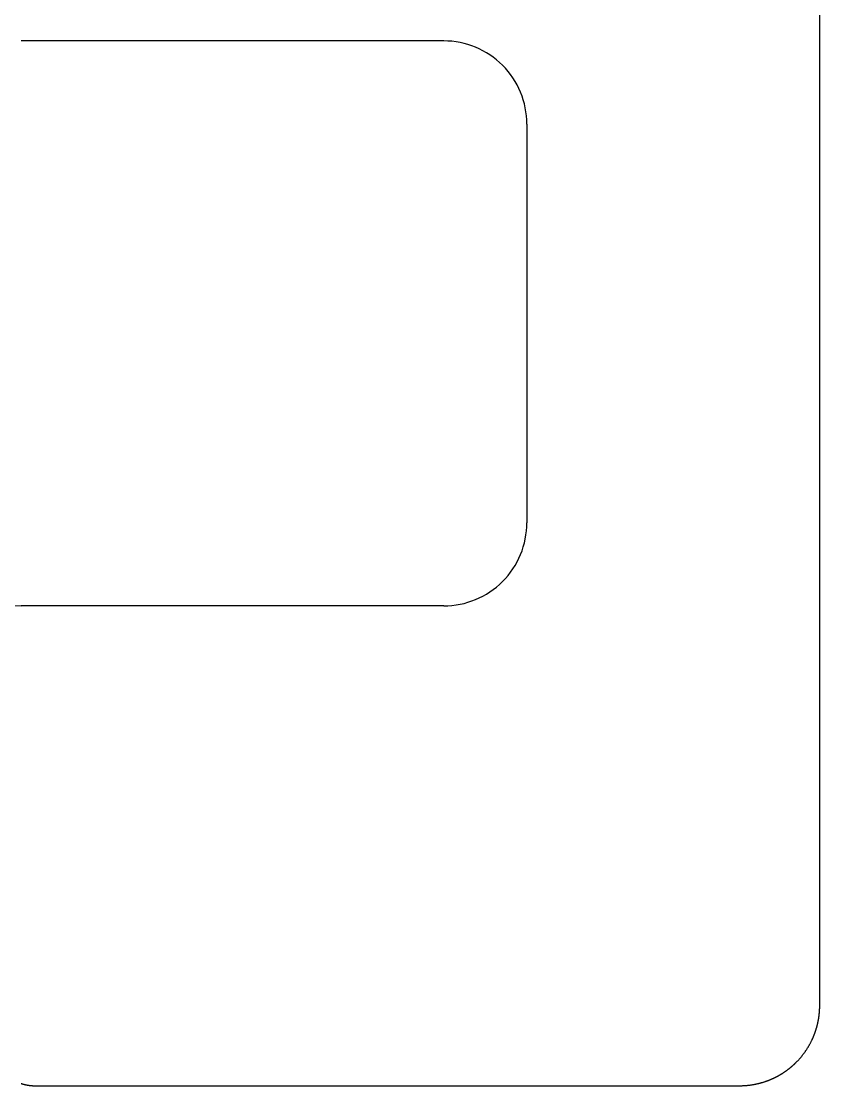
# Model space of a CAD drawing. Header units: millimetres. Extents: x -10 to 277, y -95 to 18.
# Drawn here: x 256.66 to 276.6, y -95.23 to -68.66 of the extents above; entities that cross this region are included whole.
import ezdxf

# ---------------------------------------------------------------- set-up
doc = ezdxf.new("R2010")
doc.units = ezdxf.units.MM
doc.header["$MEASUREMENT"] = 0
doc.layers.add('Edge.Cuts', color=53, linetype='CONTINUOUS')

msp = doc.modelspace()

# ---------------------------------------------------------------- linework, layer by layer
at = {"layer": 'Edge.Cuts', "linetype": 'Continuous'}
for p, q in [((276.6, -93.226), (276.6, 16.026)), ((267.2125, -69.15), (256.6625, -69.15)), ((269.2875, -71.225), (269.2875, -81.175)), ((267.2125, -83.25), (256.6625, -83.25)), ((276.599887, -93.247299), (276.599944, -93.240969)), ((276.599944, -93.240969), (276.599981, -93.23464)), ((276.599981, -93.23464), (276.599999, -93.228308)), ((276.599999, -93.228308), (276.6, -93.226)), ((276.579452, -93.512), (276.580347, -93.505739)), ((276.580347, -93.505739), (276.581221, -93.499477)), ((276.581221, -93.499477), (276.582076, -93.49321)), ((276.582076, -93.49321), (276.582911, -93.486942)), ((276.582911, -93.486942), (276.583726, -93.48067)), ((276.583726, -93.48067), (276.584522, -93.474397)), ((276.584522, -93.474397), (276.585297, -93.46812)), ((276.585297, -93.46812), (276.586053, -93.461841)), ((276.586053, -93.461841), (276.586788, -93.455559)), ((276.586788, -93.455559), (276.587504, -93.449276)), ((276.587504, -93.449276), (276.5882, -93.44299)), ((276.5882, -93.44299), (276.588876, -93.436702)), ((276.588876, -93.436702), (276.589532, -93.430411)), ((276.589532, -93.430411), (276.590169, -93.424119)), ((276.590169, -93.424119), (276.590785, -93.417824)), ((276.590785, -93.417824), (276.591381, -93.411528)), ((276.591381, -93.411528), (276.591958, -93.405229)), ((276.591958, -93.405229), (276.592515, -93.39893)), ((276.592515, -93.39893), (276.593051, -93.392627)), ((276.593051, -93.392627), (276.593568, -93.386323)), ((276.593568, -93.386323), (276.594065, -93.380017)), ((276.594065, -93.380017), (276.594542, -93.37371)), ((276.594542, -93.37371), (276.594999, -93.3674)), ((276.594999, -93.3674), (276.595436, -93.361091)), ((276.595436, -93.361091), (276.595853, -93.354778)), ((276.595853, -93.354778), (276.59625, -93.348465)), ((276.59625, -93.348465), (276.596627, -93.34215)), ((276.596627, -93.34215), (276.596984, -93.335834)), ((276.596984, -93.335834), (276.597322, -93.329516)), ((276.597322, -93.329516), (276.597639, -93.323198)), ((276.597639, -93.323198), (276.597936, -93.316877)), ((276.597936, -93.316877), (276.598213, -93.310557)), ((276.598213, -93.310557), (276.598471, -93.304235)), ((276.598471, -93.304235), (276.598708, -93.297912)), ((276.598708, -93.297912), (276.598925, -93.291588)), ((276.598925, -93.291588), (276.599123, -93.285264)), ((276.599123, -93.285264), (276.5993, -93.278937)), ((276.5993, -93.278937), (276.599457, -93.272612)), ((276.599457, -93.272612), (276.599595, -93.266284)), ((276.599595, -93.266284), (276.599712, -93.259957)), ((276.599712, -93.259957), (276.599809, -93.253627)), ((276.599809, -93.253627), (276.599887, -93.247299)), ((276.522406, -93.777683), (276.524141, -93.7716)), ((276.524141, -93.7716), (276.525858, -93.765512)), ((276.525858, -93.765512), (276.527554, -93.75942)), ((276.527554, -93.75942), (276.529232, -93.753321)), ((276.529232, -93.753321), (276.53089, -93.747217)), ((276.53089, -93.747217), (276.532529, -93.741108)), ((276.532529, -93.741108), (276.534149, -93.734995)), ((276.534149, -93.734995), (276.535749, -93.728875)), ((276.535749, -93.728875), (276.53733, -93.722751)), ((276.53733, -93.722751), (276.538891, -93.716622)), ((276.538891, -93.716622), (276.540433, -93.710489)), ((276.540433, -93.710489), (276.541956, -93.70435)), ((276.541956, -93.70435), (276.543459, -93.698207)), ((276.543459, -93.698207), (276.544943, -93.692058)), ((276.544943, -93.692058), (276.546407, -93.685906)), ((276.546407, -93.685906), (276.547852, -93.679748)), ((276.547852, -93.679748), (276.549277, -93.673587)), ((276.549277, -93.673587), (276.550683, -93.66742)), ((276.550683, -93.66742), (276.55207, -93.66125)), ((276.55207, -93.66125), (276.553436, -93.655075)), ((276.553436, -93.655075), (276.554784, -93.648896)), ((276.554784, -93.648896), (276.556111, -93.642712)), ((276.556111, -93.642712), (276.557419, -93.636525)), ((276.557419, -93.636525), (276.558708, -93.630333)), ((276.558708, -93.630333), (276.559977, -93.624138)), ((276.559977, -93.624138), (276.561226, -93.617938)), ((276.561226, -93.617938), (276.562456, -93.611735)), ((276.562456, -93.611735), (276.563666, -93.605528)), ((276.563666, -93.605528), (276.564856, -93.599317)), ((276.564856, -93.599317), (276.566027, -93.593102)), ((276.566027, -93.593102), (276.567178, -93.586884)), ((276.567178, -93.586884), (276.568309, -93.580661)), ((276.568309, -93.580661), (276.569421, -93.574436)), ((276.569421, -93.574436), (276.570513, -93.568207)), ((276.570513, -93.568207), (276.571585, -93.561975)), ((276.571585, -93.561975), (276.572638, -93.555739)), ((276.572638, -93.555739), (276.573671, -93.5495)), ((276.573671, -93.5495), (276.574684, -93.543258)), ((276.574684, -93.543258), (276.575677, -93.537013)), ((276.575677, -93.537013), (276.576651, -93.530764)), ((276.576651, -93.530764), (276.577604, -93.524512)), ((276.577604, -93.524512), (276.578538, -93.518257)), ((276.578538, -93.518257), (276.579452, -93.512)), ((276.422108, -94.050552), (276.427287, -94.03901)), ((276.427287, -94.03901), (276.432394, -94.027436)), ((276.432394, -94.027436), (276.437427, -94.015829)), ((276.437427, -94.015829), (276.442386, -94.00419)), ((276.442386, -94.00419), (276.447272, -93.99252)), ((276.447272, -93.99252), (276.449687, -93.986674)), ((276.449687, -93.986674), (276.452084, -93.98082)), ((276.452084, -93.98082), (276.454462, -93.974958)), ((276.454462, -93.974958), (276.456822, -93.969089)), ((276.456822, -93.969089), (276.459163, -93.963213)), ((276.459163, -93.963213), (276.461486, -93.957329)), ((276.461486, -93.957329), (276.46379, -93.951438)), ((276.46379, -93.951438), (276.466075, -93.945539)), ((276.466075, -93.945539), (276.468342, -93.939633)), ((276.468342, -93.939633), (276.47059, -93.933721)), ((276.47059, -93.933721), (276.472819, -93.927801)), ((276.472819, -93.927801), (276.475029, -93.921874)), ((276.475029, -93.921874), (276.477221, -93.91594)), ((276.477221, -93.91594), (276.479394, -93.909999)), ((276.479394, -93.909999), (276.481548, -93.904052)), ((276.481548, -93.904052), (276.483684, -93.898097)), ((276.483684, -93.898097), (276.4858, -93.892136)), ((276.4858, -93.892136), (276.487898, -93.886168)), ((276.487898, -93.886168), (276.489976, -93.880194)), ((276.489976, -93.880194), (276.492036, -93.874213)), ((276.492036, -93.874213), (276.494077, -93.868226)), ((276.494077, -93.868226), (276.496099, -93.862232)), ((276.496099, -93.862232), (276.498102, -93.856232)), ((276.498102, -93.856232), (276.500086, -93.850226)), ((276.500086, -93.850226), (276.502051, -93.844214)), ((276.502051, -93.844214), (276.503997, -93.838195)), ((276.503997, -93.838195), (276.505924, -93.83217)), ((276.505924, -93.83217), (276.507832, -93.826139)), ((276.507832, -93.826139), (276.509721, -93.820103)), ((276.509721, -93.820103), (276.51159, -93.81406)), ((276.51159, -93.81406), (276.513441, -93.808011)), ((276.513441, -93.808011), (276.515272, -93.801957)), ((276.515272, -93.801957), (276.517085, -93.795897)), ((276.517085, -93.795897), (276.518878, -93.789831)), ((276.518878, -93.789831), (276.520651, -93.78376)), ((276.520651, -93.78376), (276.522406, -93.777683)), ((276.276491, -94.316572), (276.283353, -94.305951)), ((276.283353, -94.305951), (276.290148, -94.295286)), ((276.290148, -94.295286), (276.296875, -94.284578)), ((276.296875, -94.284578), (276.303534, -94.273827)), ((276.303534, -94.273827), (276.310126, -94.263034)), ((276.310126, -94.263034), (276.316649, -94.2522)), ((276.316649, -94.2522), (276.323104, -94.241324)), ((276.323104, -94.241324), (276.32949, -94.230408)), ((276.32949, -94.230408), (276.335806, -94.219451)), ((276.335806, -94.219451), (276.342054, -94.208454)), ((276.342054, -94.208454), (276.348232, -94.197417)), ((276.348232, -94.197417), (276.35434, -94.186342)), ((276.35434, -94.186342), (276.360379, -94.175228)), ((276.360379, -94.175228), (276.366347, -94.164075)), ((276.366347, -94.164075), (276.372244, -94.152885)), ((276.372244, -94.152885), (276.378071, -94.141658)), ((276.378071, -94.141658), (276.383826, -94.130394)), ((276.383826, -94.130394), (276.389511, -94.119093)), ((276.389511, -94.119093), (276.395124, -94.107757)), ((276.395124, -94.107757), (276.400665, -94.096385)), ((276.400665, -94.096385), (276.406134, -94.084978)), ((276.406134, -94.084978), (276.411531, -94.073537)), ((276.411531, -94.073537), (276.416856, -94.062061)), ((276.416856, -94.062061), (276.422108, -94.050552)), ((276.075418, -94.576213), (276.083928, -94.566855)), ((276.083928, -94.566855), (276.092378, -94.557445)), ((276.092378, -94.557445), (276.100768, -94.547982)), ((276.100768, -94.547982), (276.109097, -94.538466)), ((276.109097, -94.538466), (276.117366, -94.528898)), ((276.117366, -94.528898), (276.125574, -94.519278)), ((276.125574, -94.519278), (276.133721, -94.509607)), ((276.133721, -94.509607), (276.141806, -94.499885)), ((276.141806, -94.499885), (276.14983, -94.490113)), ((276.14983, -94.490113), (276.157791, -94.480289)), ((276.157791, -94.480289), (276.16569, -94.470416)), ((276.16569, -94.470416), (276.173526, -94.460493)), ((276.173526, -94.460493), (276.1813, -94.450521)), ((276.1813, -94.450521), (276.18901, -94.4405)), ((276.18901, -94.4405), (276.196656, -94.430431)), ((276.196656, -94.430431), (276.204239, -94.420313)), ((276.204239, -94.420313), (276.211757, -94.410148)), ((276.211757, -94.410148), (276.219211, -94.399935)), ((276.219211, -94.399935), (276.226601, -94.389675)), ((276.226601, -94.389675), (276.233925, -94.379368)), ((276.233925, -94.379368), (276.241184, -94.369016)), ((276.241184, -94.369016), (276.248378, -94.358617)), ((276.248378, -94.358617), (276.255506, -94.348173)), ((276.255506, -94.348173), (276.262567, -94.337684)), ((276.262567, -94.337684), (276.269563, -94.32715)), ((276.269563, -94.32715), (276.276491, -94.316572)), ((275.782174, -94.839205), (275.787269, -94.835459)), ((275.787269, -94.835459), (275.792353, -94.831696)), ((275.792353, -94.831696), (275.797424, -94.827918)), ((275.797424, -94.827918), (275.802484, -94.824123)), ((275.802484, -94.824123), (275.807531, -94.820313)), ((275.807531, -94.820313), (275.812566, -94.816486)), ((275.812566, -94.816486), (275.817589, -94.812644)), ((275.817589, -94.812644), (275.822601, -94.808785)), ((275.822601, -94.808785), (275.827599, -94.804911)), ((275.827599, -94.804911), (275.832586, -94.801021)), ((275.832586, -94.801021), (275.83756, -94.797115)), ((275.83756, -94.797115), (275.842523, -94.793193)), ((275.842523, -94.793193), (275.847472, -94.789256)), ((275.847472, -94.789256), (275.85241, -94.785303)), ((275.85241, -94.785303), (275.857334, -94.781335)), ((275.857334, -94.781335), (275.862247, -94.77735)), ((275.862247, -94.77735), (275.867146, -94.773351)), ((275.867146, -94.773351), (275.872034, -94.769335)), ((275.872034, -94.769335), (275.876907, -94.765304)), ((275.876907, -94.765304), (275.88177, -94.761258)), ((275.88177, -94.761258), (275.886618, -94.757196)), ((275.886618, -94.757196), (275.891455, -94.753119)), ((275.891455, -94.753119), (275.896278, -94.749027)), ((275.896278, -94.749027), (275.901089, -94.744918)), ((275.901089, -94.744918), (275.905886, -94.740796)), ((275.905886, -94.740796), (275.910671, -94.736657)), ((275.910671, -94.736657), (275.915442, -94.732504)), ((275.915442, -94.732504), (275.920201, -94.728335)), ((275.920201, -94.728335), (275.924946, -94.724151)), ((275.924946, -94.724151), (275.929678, -94.719952)), ((275.929678, -94.719952), (275.934397, -94.715738)), ((275.934397, -94.715738), (275.939104, -94.711509)), ((275.939104, -94.711509), (275.943796, -94.707265)), ((275.943796, -94.707265), (275.948475, -94.703006)), ((275.948475, -94.703006), (275.953141, -94.698733)), ((275.953141, -94.698733), (275.957794, -94.694443)), ((275.957794, -94.694443), (275.962433, -94.69014)), ((275.962433, -94.69014), (275.967059, -94.685821)), ((275.967059, -94.685821), (275.971671, -94.681489)), ((275.971671, -94.681489), (275.97627, -94.67714)), ((275.97627, -94.67714), (275.980854, -94.672778)), ((275.980854, -94.672778), (275.985426, -94.6684)), ((275.985426, -94.6684), (275.989984, -94.664009)), ((275.989984, -94.664009), (275.994528, -94.659602)), ((275.994528, -94.659602), (275.999058, -94.655182)), ((275.999058, -94.655182), (276.003575, -94.650746)), ((276.003575, -94.650746), (276.008078, -94.646296)), ((276.008078, -94.646296), (276.012567, -94.641831)), ((276.012567, -94.641831), (276.0142, -94.6402)), ((276.0142, -94.6402), (276.02312, -94.631223)), ((276.02312, -94.631223), (276.031982, -94.622191)), ((276.031982, -94.622191), (276.040787, -94.613104)), ((276.040787, -94.613104), (276.049533, -94.603963)), ((276.049533, -94.603963), (276.05822, -94.594767)), ((276.05822, -94.594767), (276.066849, -94.585517)), ((276.066849, -94.585517), (276.075418, -94.576213)), ((275.281613, -95.106261), (275.293492, -95.101912)), ((275.293492, -95.101912), (275.305344, -95.097487)), ((275.305344, -95.097487), (275.317167, -95.092988)), ((275.317167, -95.092988), (275.328962, -95.088414)), ((275.328962, -95.088414), (275.340728, -95.083765)), ((275.340728, -95.083765), (275.352465, -95.079042)), ((275.352465, -95.079042), (275.364171, -95.074245)), ((275.364171, -95.074245), (275.370013, -95.071819)), ((275.370013, -95.071819), (275.375847, -95.069374)), ((275.375847, -95.069374), (275.381674, -95.066911)), ((275.381674, -95.066911), (275.387492, -95.064429)), ((275.387492, -95.064429), (275.393303, -95.061929)), ((275.393303, -95.061929), (275.399106, -95.059411)), ((275.399106, -95.059411), (275.404901, -95.056874)), ((275.404901, -95.056874), (275.410688, -95.054319)), ((275.410688, -95.054319), (275.416466, -95.051746)), ((275.416466, -95.051746), (275.422237, -95.049154)), ((275.422237, -95.049154), (275.427999, -95.046544)), ((275.427999, -95.046544), (275.433753, -95.043916)), ((275.433753, -95.043916), (275.439499, -95.04127)), ((275.439499, -95.04127), (275.445236, -95.038606)), ((275.445236, -95.038606), (275.450965, -95.035923)), ((275.450965, -95.035923), (275.456685, -95.033223)), ((275.456685, -95.033223), (275.462397, -95.030504)), ((275.462397, -95.030504), (275.4681, -95.027767)), ((275.4681, -95.027767), (275.473794, -95.025013)), ((275.473794, -95.025013), (275.47948, -95.02224)), ((275.47948, -95.02224), (275.485157, -95.01945)), ((275.485157, -95.01945), (275.490825, -95.016641)), ((275.490825, -95.016641), (275.496484, -95.013815)), ((275.496484, -95.013815), (275.502134, -95.01097)), ((275.502134, -95.01097), (275.507775, -95.008108)), ((275.507775, -95.008108), (275.513407, -95.005228)), ((275.513407, -95.005228), (275.51903, -95.00233)), ((275.51903, -95.00233), (275.524643, -94.999415)), ((275.524643, -94.999415), (275.530247, -94.996482)), ((275.530247, -94.996482), (275.535843, -94.99353)), ((275.535843, -94.99353), (275.541428, -94.990562)), ((275.541428, -94.990562), (275.547004, -94.987576)), ((275.547004, -94.987576), (275.552571, -94.984572)), ((275.552571, -94.984572), (275.558128, -94.98155)), ((275.558128, -94.98155), (275.563675, -94.978512)), ((275.563675, -94.978512), (275.569213, -94.975455)), ((275.569213, -94.975455), (275.574741, -94.972381)), ((275.574741, -94.972381), (275.58026, -94.96929)), ((275.58026, -94.96929), (275.585768, -94.966181)), ((275.585768, -94.966181), (275.591267, -94.963055)), ((275.591267, -94.963055), (275.596755, -94.959911)), ((275.596755, -94.959911), (275.602234, -94.95675)), ((275.602234, -94.95675), (275.607702, -94.953572)), ((275.607702, -94.953572), (275.613161, -94.950376)), ((275.613161, -94.950376), (275.618609, -94.947164)), ((275.618609, -94.947164), (275.624047, -94.943934)), ((275.624047, -94.943934), (275.629475, -94.940687)), ((275.629475, -94.940687), (275.634893, -94.937423)), ((275.634893, -94.937423), (275.640299, -94.934142)), ((275.640299, -94.934142), (275.645696, -94.930843)), ((275.645696, -94.930843), (275.651082, -94.927528)), ((275.651082, -94.927528), (275.656458, -94.924195)), ((275.656458, -94.924195), (275.661823, -94.920846)), ((275.661823, -94.920846), (275.667178, -94.91748)), ((275.667178, -94.91748), (275.672521, -94.914097)), ((275.672521, -94.914097), (275.677854, -94.910696)), ((275.677854, -94.910696), (275.683176, -94.90728)), ((275.683176, -94.90728), (275.688487, -94.903846)), ((275.688487, -94.903846), (275.693787, -94.900396)), ((275.693787, -94.900396), (275.699077, -94.896928)), ((275.699077, -94.896928), (275.704355, -94.893444)), ((275.704355, -94.893444), (275.709623, -94.889944)), ((275.709623, -94.889944), (275.714879, -94.886427)), ((275.714879, -94.886427), (275.720124, -94.882893)), ((275.720124, -94.882893), (275.725357, -94.879343)), ((275.725357, -94.879343), (275.73058, -94.875775)), ((275.73058, -94.875775), (275.735791, -94.872192)), ((275.735791, -94.872192), (275.740991, -94.868592)), ((275.740991, -94.868592), (275.746179, -94.864976)), ((275.746179, -94.864976), (275.751356, -94.861343)), ((275.751356, -94.861343), (275.756521, -94.857695)), ((275.756521, -94.857695), (275.761676, -94.854029)), ((275.761676, -94.854029), (275.766817, -94.850348)), ((275.766817, -94.850348), (275.771948, -94.84665)), ((275.771948, -94.84665), (275.777067, -94.842936)), ((275.777067, -94.842936), (275.782174, -94.839205)), ((256.660402, -95.169632), (256.664622, -95.171104)), ((256.664622, -95.171104), (256.668847, -95.172556)), ((256.668847, -95.172556), (256.673079, -95.173989)), ((256.673079, -95.173989), (256.677316, -95.175403)), ((256.677316, -95.175403), (256.681561, -95.176799)), ((256.681561, -95.176799), (256.68581, -95.178175)), ((256.68581, -95.178175), (256.690067, -95.179532)), ((256.690067, -95.179532), (256.694328, -95.180869)), ((256.694328, -95.180869), (256.698597, -95.182188)), ((256.698597, -95.182188), (256.70287, -95.183488)), ((256.70287, -95.183488), (256.70715, -95.184768)), ((256.70715, -95.184768), (256.711434, -95.186029)), ((256.711434, -95.186029), (256.715725, -95.187271)), ((256.715725, -95.187271), (256.72002, -95.188494)), ((256.72002, -95.188494), (256.724322, -95.189697)), ((256.724322, -95.189697), (256.728628, -95.190881)), ((256.728628, -95.190881), (256.73294, -95.192046)), ((256.73294, -95.192046), (256.737256, -95.193191)), ((256.737256, -95.193191), (256.741579, -95.194317)), ((256.741579, -95.194317), (256.745905, -95.195424)), ((256.745905, -95.195424), (256.750237, -95.196511)), ((256.750237, -95.196511), (256.754573, -95.197579)), ((256.754573, -95.197579), (256.758915, -95.198627)), ((256.758915, -95.198627), (256.76326, -95.199656)), ((256.76326, -95.199656), (256.767612, -95.200666)), ((256.767612, -95.200666), (256.771966, -95.201655)), ((256.771966, -95.201655), (256.776326, -95.202626)), ((256.776326, -95.202626), (256.780689, -95.203576)), ((256.780689, -95.203576), (256.785059, -95.204508)), ((256.785059, -95.204508), (256.78943, -95.20542)), ((256.78943, -95.20542), (256.793808, -95.206312)), ((256.793808, -95.206312), (256.798188, -95.207184)), ((256.798188, -95.207184), (256.802574, -95.208037)), ((256.802574, -95.208037), (256.806962, -95.208871)), ((256.806962, -95.208871), (256.811355, -95.209684)), ((256.811355, -95.209684), (256.815751, -95.210478)), ((256.815751, -95.210478), (256.820152, -95.211253)), ((256.820152, -95.211253), (256.824555, -95.212007)), ((256.824555, -95.212007), (256.828964, -95.212743)), ((256.828964, -95.212743), (256.833374, -95.213458)), ((256.833374, -95.213458), (256.837789, -95.214153)), ((256.837789, -95.214153), (256.842206, -95.214829)), ((256.842206, -95.214829), (256.846629, -95.215485)), ((256.846629, -95.215485), (256.851052, -95.216122)), ((256.851052, -95.216122), (256.855481, -95.216738)), ((256.855481, -95.216738), (256.859911, -95.217335)), ((256.859911, -95.217335), (256.864346, -95.217912)), ((256.864346, -95.217912), (256.868782, -95.218469)), ((256.868782, -95.218469), (256.873223, -95.219007)), ((256.873223, -95.219007), (256.877665, -95.219524)), ((256.877665, -95.219524), (256.882112, -95.220022)), ((256.882112, -95.220022), (256.886559, -95.2205)), ((256.886559, -95.2205), (256.891011, -95.220958)), ((256.891011, -95.220958), (256.895464, -95.221396)), ((256.895464, -95.221396), (256.899921, -95.221815)), ((256.899921, -95.221815), (256.904379, -95.222213)), ((256.904379, -95.222213), (256.908841, -95.222592)), ((256.908841, -95.222592), (256.913304, -95.222951)), ((256.913304, -95.222951), (256.917771, -95.223289)), ((256.917771, -95.223289), (256.922238, -95.223608)), ((256.922238, -95.223608), (256.926709, -95.223907)), ((256.926709, -95.223907), (256.931181, -95.224186)), ((256.931181, -95.224186), (256.935656, -95.224446)), ((256.935656, -95.224446), (256.940132, -95.224685)), ((256.940132, -95.224685), (256.944611, -95.224904)), ((256.944611, -95.224904), (256.94909, -95.225103)), ((256.94909, -95.225103), (256.953574, -95.225283)), ((256.953574, -95.225283), (256.958057, -95.225442)), ((256.958057, -95.225442), (256.962543, -95.225581)), ((256.962543, -95.225581), (256.967029, -95.225701)), ((256.967029, -95.225701), (256.97152, -95.2258)), ((256.97152, -95.2258), (256.976009, -95.22588)), ((256.976009, -95.22588), (256.980502, -95.225939)), ((256.980502, -95.225939), (256.984994, -95.225978)), ((256.984994, -95.225978), (256.98949, -95.225998)), ((256.98949, -95.225998), (256.9916, -95.226)), ((256.9916, -95.226), (274.6, -95.226)), ((274.6, -95.226), (274.612654, -95.22596)), ((274.612654, -95.22596), (274.625306, -95.22584)), ((274.625306, -95.22584), (274.637956, -95.22564)), ((274.637956, -95.22564), (274.650603, -95.22536)), ((274.650603, -95.22536), (274.663248, -95.225001)), ((274.663248, -95.225001), (274.675889, -95.224561)), ((274.675889, -95.224561), (274.688526, -95.224042)), ((274.688526, -95.224042), (274.701159, -95.223442)), ((274.701159, -95.223442), (274.713787, -95.222763)), ((274.713787, -95.222763), (274.72641, -95.222004)), ((274.72641, -95.222004), (274.739028, -95.221166)), ((274.739028, -95.221166), (274.75164, -95.220247)), ((274.75164, -95.220247), (274.764245, -95.219249)), ((274.764245, -95.219249), (274.776843, -95.218171)), ((274.776843, -95.218171), (274.789434, -95.217014)), ((274.789434, -95.217014), (274.802017, -95.215777)), ((274.802017, -95.215777), (274.814592, -95.21446)), ((274.814592, -95.21446), (274.827157, -95.213064)), ((274.827157, -95.213064), (274.839714, -95.211589)), ((274.839714, -95.211589), (274.852261, -95.210034)), ((274.852261, -95.210034), (274.864798, -95.2084)), ((274.864798, -95.2084), (274.877325, -95.206686)), ((274.877325, -95.206686), (274.88984, -95.204894)), ((274.88984, -95.204894), (274.902344, -95.203022)), ((274.902344, -95.203022), (274.914836, -95.201071)), ((274.914836, -95.201071), (274.927315, -95.199041)), ((274.927315, -95.199041), (274.939781, -95.196933)), ((274.939781, -95.196933), (274.952234, -95.194745)), ((274.952234, -95.194745), (274.964673, -95.192479)), ((274.964673, -95.192479), (274.977098, -95.190134)), ((274.977098, -95.190134), (274.989507, -95.18771)), ((274.989507, -95.18771), (275.001902, -95.185208)), ((275.001902, -95.185208), (275.01428, -95.182628)), ((275.01428, -95.182628), (275.026642, -95.179969)), ((275.026642, -95.179969), (275.038988, -95.177232)), ((275.038988, -95.177232), (275.051316, -95.174417)), ((275.051316, -95.174417), (275.063626, -95.171524)), ((275.063626, -95.171524), (275.075918, -95.168553)), ((275.075918, -95.168553), (275.088191, -95.165505)), ((275.088191, -95.165505), (275.100446, -95.162379)), ((275.100446, -95.162379), (275.11268, -95.159175)), ((275.11268, -95.159175), (275.124894, -95.155894)), ((275.124894, -95.155894), (275.137087, -95.152535)), ((275.137087, -95.152535), (275.149259, -95.1491)), ((275.149259, -95.1491), (275.16141, -95.145587)), ((275.16141, -95.145587), (275.173538, -95.141998)), ((275.173538, -95.141998), (275.185644, -95.138332)), ((275.185644, -95.138332), (275.197726, -95.13459)), ((275.197726, -95.13459), (275.209785, -95.130771)), ((275.209785, -95.130771), (275.221819, -95.126875)), ((275.221819, -95.126875), (275.233829, -95.122904)), ((275.233829, -95.122904), (275.245814, -95.118857)), ((275.245814, -95.118857), (275.257773, -95.114734)), ((275.257773, -95.114734), (275.269706, -95.110535)), ((275.269706, -95.110535), (275.281613, -95.106261))]:
    msp.add_line(p, q, dxfattribs=at)
at = {"layer": 'Edge.Cuts'}
for centre, radius, start, end in [((267.212525, -71.225), 2.075, 0, 90.0006903), ((256.662525, -81.175), 2.075, 180, 269.9993097), ((267.212525, -81.175), 2.074975, 269.9993097, 0)]:
    msp.add_arc(centre, radius, start, end, dxfattribs=at)

doc.saveas('drawing.dxf')
